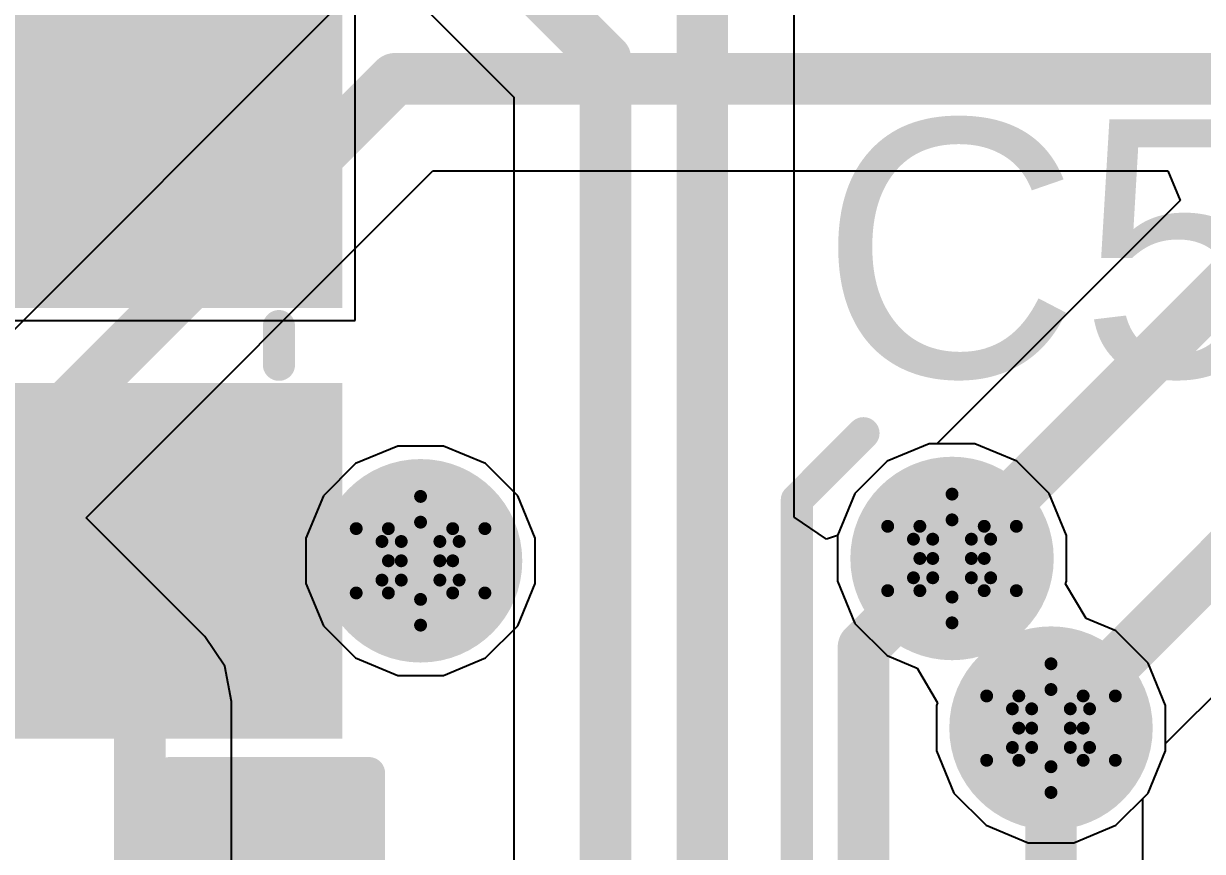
# Model space of a CAD drawing. Header units: inches. Extents: x -2.7 to 10.9, y -2.9 to 7.4.
# Drawn here: x -0.2387 to -0.0555, y 1.0718 to 1.2005 of the extents above; entities that cross this region are included whole.
import ezdxf

# ---------------------------------------------------------------- set-up
doc = ezdxf.new("R2010")
doc.units = ezdxf.units.IN
doc.header["$MEASUREMENT"] = 0
for name, color, linetype in [('Board Outline', 216, 'Continuous'), ('Bottom Layer', 5, 'Continuous'), ('Bottom Solder', 6, 'Continuous'), ('Drill Drawing', 1, 'Continuous'), ('Layer 2', 16, 'Continuous'), ('Layer 3', 76, 'Continuous'), ('Top Layer', 1, 'Continuous'), ('Top Overlay', 2, 'Continuous'), ('Top Paste', 8, 'Continuous'), ('Top Solder', 216, 'Continuous'), ('Via Holes', 16, 'Continuous')]:
    doc.layers.add(name, color=color, linetype=linetype)
doc.styles.add('Arial', font='', dxfattribs={"height": 0.2})
doc.styles.get('Arial').set_extended_font_data('Arial')

# ---------------------------------------------------------------- blocks, each defined once
blk = doc.blocks.new('EFM_620_31')
at = {"layer": 'Top Overlay'}
for points in [[(0.7874, 0, 0.005, 0.005, 1), (-0.7874, 0, 0.005, 0.005, 1)], [(0.75147, 0, 0.005, 0.005, 1), (-0.75147, 0, 0.005, 0.005, 1)]]:
    blk.add_lwpolyline(points, format="xyseb", close=True, dxfattribs=at)
blk = doc.blocks.new('X322540MPB4SI__45')
at = {"layer": 'Top Layer'}
for points in [[(-0.07087, 0.05709), (-0.01575, 0.05709), (-0.01575, 0.00984), (-0.07087, 0.00984)], [(0.01575, 0.05709), (0.07087, 0.05709), (0.07087, 0.00984), (0.01575, 0.00984)], [(-0.07087, -0.00984), (-0.01575, -0.00984), (-0.01575, -0.05709), (-0.07087, -0.05709)], [(0.01575, -0.00984), (0.07087, -0.00984), (0.07087, -0.05709), (0.01575, -0.05709)]]:
    blk.add_hatch(color=1, dxfattribs=at).paths.add_polyline_path(points)
at = {"layer": 'Top Paste'}
for points in [[(-0.07087, 0.05709), (-0.01575, 0.05709), (-0.01575, 0.00984), (-0.07087, 0.00984)], [(0.01575, 0.05709), (0.07087, 0.05709), (0.07087, 0.00984), (0.01575, 0.00984)], [(-0.07087, -0.00984), (-0.01575, -0.00984), (-0.01575, -0.05709), (-0.07087, -0.05709)], [(0.01575, -0.00984), (0.07087, -0.00984), (0.07087, -0.05709), (0.01575, -0.05709)]]:
    blk.add_hatch(color=8, dxfattribs=at).paths.add_polyline_path(points)
at = {"layer": 'Top Solder'}
for points in [[(-0.07487, 0.06109), (-0.01175, 0.06109), (-0.01175, 0.00584), (-0.07487, 0.00584)], [(0.01175, 0.06109), (0.07487, 0.06109), (0.07487, 0.00584), (0.01175, 0.00584)], [(-0.07487, -0.00584), (-0.01175, -0.00584), (-0.01175, -0.06109), (-0.07487, -0.06109)], [(0.01175, -0.00584), (0.07487, -0.00584), (0.07487, -0.06109), (0.01175, -0.06109)]]:
    blk.add_hatch(color=216, dxfattribs=at).paths.add_polyline_path(points)
at = {"layer": 'Top Overlay'}
for points in [[(-0.007, 0.051, 0.005, 0.005, 0), (0.007, 0.051, 0.005, 0.005, 0)], [(-0.065, -0.003, 0.005, 0.005, 0), (-0.065, 0.003, 0.005, 0.005, 0)], [(0.065, -0.003, 0.005, 0.005, 0), (0.065, 0.003, 0.005, 0.005, 0)], [(-0.084, -0.04, 0.00787, 0.00787, 0), (-0.084, -0.028, 0.00787, 0.00787, 0)], [(-0.084, -0.028, 0.00787, 0.00787, 0), (-0.078, -0.034, 0.00787, 0.00787, 0)], [(-0.084, -0.04, 0.00787, 0.00787, 0), (-0.078, -0.034, 0.00787, 0.00787, 0)], [(-0.007, -0.051, 0.005, 0.005, 0), (0.007, -0.051, 0.005, 0.005, 0)]]:
    blk.add_lwpolyline(points, format="xyseb", dxfattribs=at)
for points in [[(-0.00825, 0.051, 0.0025, 0.0025, 1), (-0.00575, 0.051, 0.0025, 0.0025, 1)], [(0.00575, 0.051, 0.0025, 0.0025, 1), (0.00825, 0.051, 0.0025, 0.0025, 1)], [(-0.06625, 0.003, 0.0025, 0.0025, 1), (-0.06375, 0.003, 0.0025, 0.0025, 1)], [(0.06375, 0.003, 0.0025, 0.0025, 1), (0.06625, 0.003, 0.0025, 0.0025, 1)], [(-0.06625, -0.003, 0.0025, 0.0025, 1), (-0.06375, -0.003, 0.0025, 0.0025, 1)], [(0.06375, -0.003, 0.0025, 0.0025, 1), (0.06625, -0.003, 0.0025, 0.0025, 1)], [(-0.08597, -0.028, 0.00394, 0.00394, 1), (-0.08203, -0.028, 0.00394, 0.00394, 1)], [(-0.08597, -0.028, 0.00394, 0.00394, 1), (-0.08203, -0.028, 0.00394, 0.00394, 1)], [(-0.07997, -0.034, 0.00394, 0.00394, 1), (-0.07603, -0.034, 0.00394, 0.00394, 1)], [(-0.07997, -0.034, 0.00394, 0.00394, 1), (-0.07603, -0.034, 0.00394, 0.00394, 1)], [(-0.08597, -0.04, 0.00394, 0.00394, 1), (-0.08203, -0.04, 0.00394, 0.00394, 1)], [(-0.08597, -0.04, 0.00394, 0.00394, 1), (-0.08203, -0.04, 0.00394, 0.00394, 1)], [(-0.00825, -0.051, 0.0025, 0.0025, 1), (-0.00575, -0.051, 0.0025, 0.0025, 1)], [(0.00575, -0.051, 0.0025, 0.0025, 1), (0.00825, -0.051, 0.0025, 0.0025, 1)]]:
    blk.add_lwpolyline(points, format="xyseb", close=True, dxfattribs=at)
blk = doc.blocks.new('C___0603_104')
at = {"layer": 'Top Layer'}
for points in [[(-0.015, 0.0175), (-0.015, -0.0175), (-0.045, -0.0175), (-0.045, 0.0175)], [(0.045, 0.0175), (0.045, -0.0175), (0.015, -0.0175), (0.015, 0.0175)]]:
    blk.add_hatch(color=1, dxfattribs=at).paths.add_polyline_path(points)
at = {"layer": 'Top Paste'}
for points in [[(-0.015, 0.0175), (-0.015, -0.0175), (-0.045, -0.0175), (-0.045, 0.0175)], [(0.045, 0.0175), (0.045, -0.0175), (0.015, -0.0175), (0.015, 0.0175)]]:
    blk.add_hatch(color=8, dxfattribs=at).paths.add_polyline_path(points)
at = {"layer": 'Top Solder'}
for points in [[(-0.01264, 0.01986), (-0.01264, -0.01986), (-0.04736, -0.01986), (-0.04736, 0.01986)], [(0.04736, 0.01986), (0.04736, -0.01986), (0.01264, -0.01986), (0.01264, 0.01986)]]:
    blk.add_hatch(color=216, dxfattribs=at).paths.add_polyline_path(points)
at = {"layer": 'Top Overlay'}
for points in [[(-0.018, 0.021, 0.005, 0.005, 0), (-0.049, 0.021, 0.005, 0.005, 0)], [(-0.049, 0.021, 0.005, 0.005, 0), (-0.049, -0.021, 0.005, 0.005, 0)], [(0.049, 0.021, 0.005, 0.005, 0), (0.018, 0.021, 0.005, 0.005, 0)], [(0.049, 0.021, 0.005, 0.005, 0), (0.049, -0.021, 0.005, 0.005, 0)], [(-0.018, -0.021, 0.005, 0.005, 0), (-0.049, -0.021, 0.005, 0.005, 0)], [(0.049, -0.021, 0.005, 0.005, 0), (0.018, -0.021, 0.005, 0.005, 0)]]:
    blk.add_lwpolyline(points, format="xyseb", dxfattribs=at)
for points in [[(-0.05025, 0.021, 0.0025, 0.0025, 1), (-0.04775, 0.021, 0.0025, 0.0025, 1)], [(-0.05025, 0.021, 0.0025, 0.0025, 1), (-0.04775, 0.021, 0.0025, 0.0025, 1)], [(-0.01925, 0.021, 0.0025, 0.0025, 1), (-0.01675, 0.021, 0.0025, 0.0025, 1)], [(0.01675, 0.021, 0.0025, 0.0025, 1), (0.01925, 0.021, 0.0025, 0.0025, 1)], [(0.04775, 0.021, 0.0025, 0.0025, 1), (0.05025, 0.021, 0.0025, 0.0025, 1)], [(0.04775, 0.021, 0.0025, 0.0025, 1), (0.05025, 0.021, 0.0025, 0.0025, 1)], [(-0.05025, -0.021, 0.0025, 0.0025, 1), (-0.04775, -0.021, 0.0025, 0.0025, 1)], [(-0.05025, -0.021, 0.0025, 0.0025, 1), (-0.04775, -0.021, 0.0025, 0.0025, 1)], [(-0.01925, -0.021, 0.0025, 0.0025, 1), (-0.01675, -0.021, 0.0025, 0.0025, 1)], [(0.01675, -0.021, 0.0025, 0.0025, 1), (0.01925, -0.021, 0.0025, 0.0025, 1)], [(0.04775, -0.021, 0.0025, 0.0025, 1), (0.05025, -0.021, 0.0025, 0.0025, 1)], [(0.04775, -0.021, 0.0025, 0.0025, 1), (0.05025, -0.021, 0.0025, 0.0025, 1)]]:
    blk.add_lwpolyline(points, format="xyseb", close=True, dxfattribs=at)

msp = doc.modelspace()

# ---------------------------------------------------------------- hatches: boundary and pattern name
at = {"layer": 'Bottom Layer'}
h = msp.add_hatch(color=5, dxfattribs=at)
edge = h.paths.add_edge_path()
edge.add_arc((-0.17699, 1.117), 0.01181, 0, 360)
h = msp.add_hatch(color=5, dxfattribs=at)
edge = h.paths.add_edge_path()
edge.add_arc((-0.09438, 1.11736), 0.01181, 0, 360)
h = msp.add_hatch(color=5, dxfattribs=at)
edge = h.paths.add_edge_path()
edge.add_arc((-0.079, 1.091), 0.01181, 0, 360)
at = {"layer": 'Bottom Solder'}
h = msp.add_hatch(color=6, dxfattribs=at)
edge = h.paths.add_edge_path()
edge.add_arc((-0.17699, 1.117), 0.01581, 0, 360)
h = msp.add_hatch(color=6, dxfattribs=at)
edge = h.paths.add_edge_path()
edge.add_arc((-0.09438, 1.11736), 0.01581, 0, 360)
h = msp.add_hatch(color=6, dxfattribs=at)
edge = h.paths.add_edge_path()
edge.add_arc((-0.079, 1.091), 0.01581, 0, 360)
at = {"layer": 'Layer 2'}
h = msp.add_hatch(color=16, dxfattribs=at)
edge = h.paths.add_edge_path()
edge.add_arc((-0.17699, 1.117), 0.01181, 0, 360)
h = msp.add_hatch(color=16, dxfattribs=at)
edge = h.paths.add_edge_path()
edge.add_arc((-0.09438, 1.11736), 0.01181, 0, 360)
h = msp.add_hatch(color=16, dxfattribs=at)
edge = h.paths.add_edge_path()
edge.add_arc((-0.079, 1.091), 0.01181, 0, 360)
at = {"layer": 'Layer 3'}
h = msp.add_hatch(color=76, dxfattribs=at)
edge = h.paths.add_edge_path()
edge.add_arc((-0.17699, 1.117), 0.01181, 0, 360)
h = msp.add_hatch(color=76, dxfattribs=at)
edge = h.paths.add_edge_path()
edge.add_arc((-0.09438, 1.11736), 0.01181, 0, 360)
h = msp.add_hatch(color=76, dxfattribs=at)
edge = h.paths.add_edge_path()
edge.add_arc((-0.079, 1.091), 0.01181, 0, 360)
at = {"layer": 'Top Layer'}
h = msp.add_hatch(color=1, dxfattribs=at)
edge = h.paths.add_edge_path()
edge.add_arc((-0.17699, 1.117), 0.01181, 0, 360)
h = msp.add_hatch(color=1, dxfattribs=at)
edge = h.paths.add_edge_path()
edge.add_arc((-0.09438, 1.11736), 0.01181, 0, 360)
h = msp.add_hatch(color=1, dxfattribs=at)
edge = h.paths.add_edge_path()
edge.add_arc((-0.079, 1.091), 0.01181, 0, 360)
at = {"layer": 'Top Solder'}
h = msp.add_hatch(color=216, dxfattribs=at)
edge = h.paths.add_edge_path()
edge.add_arc((-0.17699, 1.117), 0.01581, 0, 360)
h = msp.add_hatch(color=216, dxfattribs=at)
edge = h.paths.add_edge_path()
edge.add_arc((-0.09438, 1.11736), 0.01581, 0, 360)
h = msp.add_hatch(color=216, dxfattribs=at)
edge = h.paths.add_edge_path()
edge.add_arc((-0.079, 1.091), 0.01581, 0, 360)
at = {"layer": 'Via Holes'}
h = msp.add_hatch(color=7, dxfattribs=at)
edge = h.paths.add_edge_path()
edge.add_arc((-0.09438, 1.11736), 0.00591, 0, 360)
h = msp.add_hatch(color=7, dxfattribs=at)
edge = h.paths.add_edge_path()
edge.add_arc((-0.17699, 1.117), 0.00591, 0, 360)
h = msp.add_hatch(color=7, dxfattribs=at)
edge = h.paths.add_edge_path()
edge.add_arc((-0.079, 1.091), 0.00591, 0, 360)

# ---------------------------------------------------------------- linework, layer by layer
at = {"layer": 'Board Outline'}
msp.add_lwpolyline([(-2.49969, 1.37795, 0.005, 0.005, -0.740599), (2.8433, 0.25075, 0.005, 0.005, 0)], format="xyseb", dxfattribs=at)
at = {"layer": 'Bottom Layer'}
for p, q in [((-0.19108, 1.20198), (-0.24699, 1.14607)), ((-0.22898, 1.1237), (-0.17508, 1.17761)), ((-0.17508, 1.17761), (-0.06085, 1.17761)), ((-0.06085, 1.17761), (-0.05893, 1.17299)), ((-0.05893, 1.17299), (-0.09675, 1.13517)), ((-0.09792, 1.13517), (-0.10447, 1.13246)), ((-0.09675, 1.13517), (-0.09792, 1.13517)), ((-0.10447, 1.13246), (-0.10948, 1.12745)), ((-0.10948, 1.12745), (-0.11219, 1.12091)), ((-0.21053, 1.10525), (-0.22898, 1.1237)), ((-0.11219, 1.12091), (-0.11219, 1.11382)), ((-0.11219, 1.11382), (-0.10948, 1.10727)), ((-0.06119, 1.08862), (-0.04046, 1.10935)), ((-0.10948, 1.10727), (-0.10447, 1.10226)), ((-0.20743, 1.10062), (-0.21053, 1.10525)), ((-0.21053, 1.10525), (-0.21053, 1.10525)), ((-0.10447, 1.10226), (-0.09982, 1.10034)), ((-0.20635, 1.09516), (-0.20743, 1.10062)), ((-0.09982, 1.10034), (-0.09665, 1.09493)), ((-0.20635, 1.02527), (-0.20635, 1.09516)), ((-0.09665, 1.09493), (-0.09681, 1.09454)), ((-0.09681, 1.09454), (-0.09681, 1.08746)), ((-0.06119, 1.08746), (-0.06119, 1.08862)), ((-0.09681, 1.08746), (-0.0941, 1.08091)), ((-0.0639, 1.08091), (-0.06119, 1.08746)), ((-0.0941, 1.08091), (-0.08909, 1.0759)), ((-0.06891, 1.0759), (-0.0639, 1.08091)), ((-0.08909, 1.0759), (-0.08254, 1.07319)), ((-0.07546, 1.07319), (-0.06891, 1.0759)), ((-0.08254, 1.07319), (-0.07546, 1.07319))]:
    msp.add_line(p, q, dxfattribs=at)
for points in [[(-0.24108, 1.1318, 0.008, 0.008, 0), (-0.18099, 1.19189, 0.008, 0.008, 0)], [(-0.18099, 1.19189, 0.008, 0.008, 0), (1.02789, 1.19189, 0.008, 0.008, 0)], [(-0.09438, 1.11736, 0.008, 0.008, 0), (-0.03674, 1.175, 0.008, 0.008, 0)], [(-0.079, 1.091, 0.008, 0.008, 0), (-0.01206, 1.15794, 0.008, 0.008, 0)], [(-0.5554, 1.1318, 0.008, 0.008, 0), (-0.24108, 1.1318, 0.008, 0.008, 0)], [(-0.24277, 1.1173, 0.008, 0.008, 0), (-0.22062, 1.09516, 0.008, 0.008, 0)], [(-0.22062, 1.01436, 0.008, 0.008, 0), (-0.22062, 1.09516, 0.008, 0.008, 0)]]:
    msp.add_lwpolyline(points, format="xyseb", dxfattribs=at)
for points in [[(-0.18299, 1.19189, 0.004, 0.004, 1), (-0.17899, 1.19189, 0.004, 0.004, 1)], [(-0.18299, 1.19189, 0.004, 0.004, 1), (-0.17899, 1.19189, 0.004, 0.004, 1)], [(-0.24308, 1.1318, 0.004, 0.004, 1), (-0.23908, 1.1318, 0.004, 0.004, 1)], [(-0.24308, 1.1318, 0.004, 0.004, 1), (-0.23908, 1.1318, 0.004, 0.004, 1)], [(-0.09638, 1.11736, 0.004, 0.004, 1), (-0.09238, 1.11736, 0.004, 0.004, 1)], [(-0.22262, 1.09516, 0.004, 0.004, 1), (-0.21862, 1.09516, 0.004, 0.004, 1)], [(-0.22262, 1.09516, 0.004, 0.004, 1), (-0.21862, 1.09516, 0.004, 0.004, 1)], [(-0.081, 1.091, 0.004, 0.004, 1), (-0.077, 1.091, 0.004, 0.004, 1)]]:
    msp.add_lwpolyline(points, format="xyseb", close=True, dxfattribs=at)
at = {"layer": 'Drill Drawing'}
for points in [[(-0.18199, 1.122, 0.002, 0.002, 0), (-0.17699, 1.127, 0.002, 0.002, 0)], [(-0.17699, 1.127, 0.002, 0.002, 0), (-0.17199, 1.122, 0.002, 0.002, 0)], [(-0.09938, 1.12236, 0.002, 0.002, 0), (-0.09438, 1.12736, 0.002, 0.002, 0)], [(-0.09438, 1.12736, 0.002, 0.002, 0), (-0.08938, 1.12236, 0.002, 0.002, 0)], [(-0.17999, 1.12, 0.002, 0.002, 0), (-0.17699, 1.123, 0.002, 0.002, 0)], [(-0.17699, 1.123, 0.002, 0.002, 0), (-0.17399, 1.12, 0.002, 0.002, 0)], [(-0.10438, 1.12236, 0.002, 0.002, 0), (-0.09938, 1.11736, 0.002, 0.002, 0)], [(-0.10438, 1.12236, 0.002, 0.002, 0), (-0.09938, 1.12236, 0.002, 0.002, 0)], [(-0.09738, 1.12036, 0.002, 0.002, 0), (-0.09438, 1.12336, 0.002, 0.002, 0)], [(-0.09438, 1.12336, 0.002, 0.002, 0), (-0.09138, 1.12036, 0.002, 0.002, 0)], [(-0.08938, 1.12236, 0.002, 0.002, 0), (-0.08438, 1.12236, 0.002, 0.002, 0)], [(-0.08938, 1.11736, 0.002, 0.002, 0), (-0.08438, 1.12236, 0.002, 0.002, 0)], [(-0.18699, 1.122, 0.002, 0.002, 0), (-0.18199, 1.117, 0.002, 0.002, 0)], [(-0.18699, 1.122, 0.002, 0.002, 0), (-0.18199, 1.122, 0.002, 0.002, 0)], [(-0.17199, 1.122, 0.002, 0.002, 0), (-0.16699, 1.122, 0.002, 0.002, 0)], [(-0.17199, 1.117, 0.002, 0.002, 0), (-0.16699, 1.122, 0.002, 0.002, 0)], [(-0.10038, 1.12036, 0.002, 0.002, 0), (-0.09738, 1.11736, 0.002, 0.002, 0)], [(-0.10038, 1.12036, 0.002, 0.002, 0), (-0.09738, 1.12036, 0.002, 0.002, 0)], [(-0.09138, 1.12036, 0.002, 0.002, 0), (-0.08838, 1.12036, 0.002, 0.002, 0)], [(-0.09138, 1.11736, 0.002, 0.002, 0), (-0.08838, 1.12036, 0.002, 0.002, 0)], [(-0.18299, 1.12, 0.002, 0.002, 0), (-0.17999, 1.117, 0.002, 0.002, 0)], [(-0.18299, 1.12, 0.002, 0.002, 0), (-0.17999, 1.12, 0.002, 0.002, 0)], [(-0.17399, 1.12, 0.002, 0.002, 0), (-0.17099, 1.12, 0.002, 0.002, 0)], [(-0.17399, 1.117, 0.002, 0.002, 0), (-0.17099, 1.12, 0.002, 0.002, 0)], [(-0.18699, 1.112, 0.002, 0.002, 0), (-0.18199, 1.117, 0.002, 0.002, 0)], [(-0.18299, 1.114, 0.002, 0.002, 0), (-0.17999, 1.117, 0.002, 0.002, 0)], [(-0.17399, 1.117, 0.002, 0.002, 0), (-0.17099, 1.114, 0.002, 0.002, 0)], [(-0.17199, 1.117, 0.002, 0.002, 0), (-0.16699, 1.112, 0.002, 0.002, 0)], [(-0.10438, 1.11236, 0.002, 0.002, 0), (-0.09938, 1.11736, 0.002, 0.002, 0)], [(-0.10038, 1.11436, 0.002, 0.002, 0), (-0.09738, 1.11736, 0.002, 0.002, 0)], [(-0.09138, 1.11736, 0.002, 0.002, 0), (-0.08838, 1.11436, 0.002, 0.002, 0)], [(-0.08938, 1.11736, 0.002, 0.002, 0), (-0.08438, 1.11236, 0.002, 0.002, 0)], [(-0.18299, 1.114, 0.002, 0.002, 0), (-0.17999, 1.114, 0.002, 0.002, 0)], [(-0.17999, 1.114, 0.002, 0.002, 0), (-0.17699, 1.111, 0.002, 0.002, 0)], [(-0.17699, 1.111, 0.002, 0.002, 0), (-0.17399, 1.114, 0.002, 0.002, 0)], [(-0.17399, 1.114, 0.002, 0.002, 0), (-0.17099, 1.114, 0.002, 0.002, 0)], [(-0.10038, 1.11436, 0.002, 0.002, 0), (-0.09738, 1.11436, 0.002, 0.002, 0)], [(-0.09738, 1.11436, 0.002, 0.002, 0), (-0.09438, 1.11136, 0.002, 0.002, 0)], [(-0.09438, 1.11136, 0.002, 0.002, 0), (-0.09138, 1.11436, 0.002, 0.002, 0)], [(-0.09138, 1.11436, 0.002, 0.002, 0), (-0.08838, 1.11436, 0.002, 0.002, 0)], [(-0.18699, 1.112, 0.002, 0.002, 0), (-0.18199, 1.112, 0.002, 0.002, 0)], [(-0.18199, 1.112, 0.002, 0.002, 0), (-0.17699, 1.107, 0.002, 0.002, 0)], [(-0.17699, 1.107, 0.002, 0.002, 0), (-0.17199, 1.112, 0.002, 0.002, 0)], [(-0.17199, 1.112, 0.002, 0.002, 0), (-0.16699, 1.112, 0.002, 0.002, 0)], [(-0.10438, 1.11236, 0.002, 0.002, 0), (-0.09938, 1.11236, 0.002, 0.002, 0)], [(-0.09938, 1.11236, 0.002, 0.002, 0), (-0.09438, 1.10736, 0.002, 0.002, 0)], [(-0.09438, 1.10736, 0.002, 0.002, 0), (-0.08938, 1.11236, 0.002, 0.002, 0)], [(-0.08938, 1.11236, 0.002, 0.002, 0), (-0.08438, 1.11236, 0.002, 0.002, 0)], [(-0.084, 1.096, 0.002, 0.002, 0), (-0.079, 1.101, 0.002, 0.002, 0)], [(-0.079, 1.101, 0.002, 0.002, 0), (-0.074, 1.096, 0.002, 0.002, 0)], [(-0.082, 1.094, 0.002, 0.002, 0), (-0.079, 1.097, 0.002, 0.002, 0)], [(-0.079, 1.097, 0.002, 0.002, 0), (-0.076, 1.094, 0.002, 0.002, 0)], [(-0.089, 1.096, 0.002, 0.002, 0), (-0.084, 1.091, 0.002, 0.002, 0)], [(-0.089, 1.096, 0.002, 0.002, 0), (-0.084, 1.096, 0.002, 0.002, 0)], [(-0.074, 1.096, 0.002, 0.002, 0), (-0.069, 1.096, 0.002, 0.002, 0)], [(-0.074, 1.091, 0.002, 0.002, 0), (-0.069, 1.096, 0.002, 0.002, 0)], [(-0.085, 1.094, 0.002, 0.002, 0), (-0.082, 1.091, 0.002, 0.002, 0)], [(-0.085, 1.094, 0.002, 0.002, 0), (-0.082, 1.094, 0.002, 0.002, 0)], [(-0.076, 1.094, 0.002, 0.002, 0), (-0.073, 1.094, 0.002, 0.002, 0)], [(-0.076, 1.091, 0.002, 0.002, 0), (-0.073, 1.094, 0.002, 0.002, 0)], [(-0.089, 1.086, 0.002, 0.002, 0), (-0.084, 1.091, 0.002, 0.002, 0)], [(-0.085, 1.088, 0.002, 0.002, 0), (-0.082, 1.091, 0.002, 0.002, 0)], [(-0.076, 1.091, 0.002, 0.002, 0), (-0.073, 1.088, 0.002, 0.002, 0)], [(-0.074, 1.091, 0.002, 0.002, 0), (-0.069, 1.086, 0.002, 0.002, 0)], [(-0.085, 1.088, 0.002, 0.002, 0), (-0.082, 1.088, 0.002, 0.002, 0)], [(-0.082, 1.088, 0.002, 0.002, 0), (-0.079, 1.085, 0.002, 0.002, 0)], [(-0.079, 1.085, 0.002, 0.002, 0), (-0.076, 1.088, 0.002, 0.002, 0)], [(-0.076, 1.088, 0.002, 0.002, 0), (-0.073, 1.088, 0.002, 0.002, 0)], [(-0.089, 1.086, 0.002, 0.002, 0), (-0.084, 1.086, 0.002, 0.002, 0)], [(-0.084, 1.086, 0.002, 0.002, 0), (-0.079, 1.081, 0.002, 0.002, 0)], [(-0.079, 1.081, 0.002, 0.002, 0), (-0.074, 1.086, 0.002, 0.002, 0)], [(-0.074, 1.086, 0.002, 0.002, 0), (-0.069, 1.086, 0.002, 0.002, 0)]]:
    msp.add_lwpolyline(points, format="xyseb", dxfattribs=at)
for points in [[(-0.17749, 1.127, 0.001, 0.001, 1), (-0.17649, 1.127, 0.001, 0.001, 1)], [(-0.17749, 1.127, 0.001, 0.001, 1), (-0.17649, 1.127, 0.001, 0.001, 1)], [(-0.09488, 1.12736, 0.001, 0.001, 1), (-0.09388, 1.12736, 0.001, 0.001, 1)], [(-0.09488, 1.12736, 0.001, 0.001, 1), (-0.09388, 1.12736, 0.001, 0.001, 1)], [(-0.17749, 1.123, 0.001, 0.001, 1), (-0.17649, 1.123, 0.001, 0.001, 1)], [(-0.17749, 1.123, 0.001, 0.001, 1), (-0.17649, 1.123, 0.001, 0.001, 1)], [(-0.10488, 1.12236, 0.001, 0.001, 1), (-0.10388, 1.12236, 0.001, 0.001, 1)], [(-0.10488, 1.12236, 0.001, 0.001, 1), (-0.10388, 1.12236, 0.001, 0.001, 1)], [(-0.09988, 1.12236, 0.001, 0.001, 1), (-0.09888, 1.12236, 0.001, 0.001, 1)], [(-0.09988, 1.12236, 0.001, 0.001, 1), (-0.09888, 1.12236, 0.001, 0.001, 1)], [(-0.09488, 1.12336, 0.001, 0.001, 1), (-0.09388, 1.12336, 0.001, 0.001, 1)], [(-0.09488, 1.12336, 0.001, 0.001, 1), (-0.09388, 1.12336, 0.001, 0.001, 1)], [(-0.08988, 1.12236, 0.001, 0.001, 1), (-0.08888, 1.12236, 0.001, 0.001, 1)], [(-0.08988, 1.12236, 0.001, 0.001, 1), (-0.08888, 1.12236, 0.001, 0.001, 1)], [(-0.08488, 1.12236, 0.001, 0.001, 1), (-0.08388, 1.12236, 0.001, 0.001, 1)], [(-0.08488, 1.12236, 0.001, 0.001, 1), (-0.08388, 1.12236, 0.001, 0.001, 1)], [(-0.18749, 1.122, 0.001, 0.001, 1), (-0.18649, 1.122, 0.001, 0.001, 1)], [(-0.18749, 1.122, 0.001, 0.001, 1), (-0.18649, 1.122, 0.001, 0.001, 1)], [(-0.18249, 1.122, 0.001, 0.001, 1), (-0.18149, 1.122, 0.001, 0.001, 1)], [(-0.18249, 1.122, 0.001, 0.001, 1), (-0.18149, 1.122, 0.001, 0.001, 1)], [(-0.17249, 1.122, 0.001, 0.001, 1), (-0.17149, 1.122, 0.001, 0.001, 1)], [(-0.17249, 1.122, 0.001, 0.001, 1), (-0.17149, 1.122, 0.001, 0.001, 1)], [(-0.16749, 1.122, 0.001, 0.001, 1), (-0.16649, 1.122, 0.001, 0.001, 1)], [(-0.16749, 1.122, 0.001, 0.001, 1), (-0.16649, 1.122, 0.001, 0.001, 1)], [(-0.10088, 1.12036, 0.001, 0.001, 1), (-0.09988, 1.12036, 0.001, 0.001, 1)], [(-0.10088, 1.12036, 0.001, 0.001, 1), (-0.09988, 1.12036, 0.001, 0.001, 1)], [(-0.09788, 1.12036, 0.001, 0.001, 1), (-0.09688, 1.12036, 0.001, 0.001, 1)], [(-0.09788, 1.12036, 0.001, 0.001, 1), (-0.09688, 1.12036, 0.001, 0.001, 1)], [(-0.09188, 1.12036, 0.001, 0.001, 1), (-0.09088, 1.12036, 0.001, 0.001, 1)], [(-0.09188, 1.12036, 0.001, 0.001, 1), (-0.09088, 1.12036, 0.001, 0.001, 1)], [(-0.08888, 1.12036, 0.001, 0.001, 1), (-0.08788, 1.12036, 0.001, 0.001, 1)], [(-0.08888, 1.12036, 0.001, 0.001, 1), (-0.08788, 1.12036, 0.001, 0.001, 1)], [(-0.18349, 1.12, 0.001, 0.001, 1), (-0.18249, 1.12, 0.001, 0.001, 1)], [(-0.18349, 1.12, 0.001, 0.001, 1), (-0.18249, 1.12, 0.001, 0.001, 1)], [(-0.18049, 1.12, 0.001, 0.001, 1), (-0.17949, 1.12, 0.001, 0.001, 1)], [(-0.18049, 1.12, 0.001, 0.001, 1), (-0.17949, 1.12, 0.001, 0.001, 1)], [(-0.17449, 1.12, 0.001, 0.001, 1), (-0.17349, 1.12, 0.001, 0.001, 1)], [(-0.17449, 1.12, 0.001, 0.001, 1), (-0.17349, 1.12, 0.001, 0.001, 1)], [(-0.17149, 1.12, 0.001, 0.001, 1), (-0.17049, 1.12, 0.001, 0.001, 1)], [(-0.17149, 1.12, 0.001, 0.001, 1), (-0.17049, 1.12, 0.001, 0.001, 1)], [(-0.18249, 1.117, 0.001, 0.001, 1), (-0.18149, 1.117, 0.001, 0.001, 1)], [(-0.18249, 1.117, 0.001, 0.001, 1), (-0.18149, 1.117, 0.001, 0.001, 1)], [(-0.18049, 1.117, 0.001, 0.001, 1), (-0.17949, 1.117, 0.001, 0.001, 1)], [(-0.18049, 1.117, 0.001, 0.001, 1), (-0.17949, 1.117, 0.001, 0.001, 1)], [(-0.17449, 1.117, 0.001, 0.001, 1), (-0.17349, 1.117, 0.001, 0.001, 1)], [(-0.17449, 1.117, 0.001, 0.001, 1), (-0.17349, 1.117, 0.001, 0.001, 1)], [(-0.17249, 1.117, 0.001, 0.001, 1), (-0.17149, 1.117, 0.001, 0.001, 1)], [(-0.17249, 1.117, 0.001, 0.001, 1), (-0.17149, 1.117, 0.001, 0.001, 1)], [(-0.09988, 1.11736, 0.001, 0.001, 1), (-0.09888, 1.11736, 0.001, 0.001, 1)], [(-0.09988, 1.11736, 0.001, 0.001, 1), (-0.09888, 1.11736, 0.001, 0.001, 1)], [(-0.09788, 1.11736, 0.001, 0.001, 1), (-0.09688, 1.11736, 0.001, 0.001, 1)], [(-0.09788, 1.11736, 0.001, 0.001, 1), (-0.09688, 1.11736, 0.001, 0.001, 1)], [(-0.09188, 1.11736, 0.001, 0.001, 1), (-0.09088, 1.11736, 0.001, 0.001, 1)], [(-0.09188, 1.11736, 0.001, 0.001, 1), (-0.09088, 1.11736, 0.001, 0.001, 1)], [(-0.08988, 1.11736, 0.001, 0.001, 1), (-0.08888, 1.11736, 0.001, 0.001, 1)], [(-0.08988, 1.11736, 0.001, 0.001, 1), (-0.08888, 1.11736, 0.001, 0.001, 1)], [(-0.18349, 1.114, 0.001, 0.001, 1), (-0.18249, 1.114, 0.001, 0.001, 1)], [(-0.18349, 1.114, 0.001, 0.001, 1), (-0.18249, 1.114, 0.001, 0.001, 1)], [(-0.18049, 1.114, 0.001, 0.001, 1), (-0.17949, 1.114, 0.001, 0.001, 1)], [(-0.18049, 1.114, 0.001, 0.001, 1), (-0.17949, 1.114, 0.001, 0.001, 1)], [(-0.17449, 1.114, 0.001, 0.001, 1), (-0.17349, 1.114, 0.001, 0.001, 1)], [(-0.17449, 1.114, 0.001, 0.001, 1), (-0.17349, 1.114, 0.001, 0.001, 1)], [(-0.17149, 1.114, 0.001, 0.001, 1), (-0.17049, 1.114, 0.001, 0.001, 1)], [(-0.17149, 1.114, 0.001, 0.001, 1), (-0.17049, 1.114, 0.001, 0.001, 1)], [(-0.10088, 1.11436, 0.001, 0.001, 1), (-0.09988, 1.11436, 0.001, 0.001, 1)], [(-0.10088, 1.11436, 0.001, 0.001, 1), (-0.09988, 1.11436, 0.001, 0.001, 1)], [(-0.09788, 1.11436, 0.001, 0.001, 1), (-0.09688, 1.11436, 0.001, 0.001, 1)], [(-0.09788, 1.11436, 0.001, 0.001, 1), (-0.09688, 1.11436, 0.001, 0.001, 1)], [(-0.09188, 1.11436, 0.001, 0.001, 1), (-0.09088, 1.11436, 0.001, 0.001, 1)], [(-0.09188, 1.11436, 0.001, 0.001, 1), (-0.09088, 1.11436, 0.001, 0.001, 1)], [(-0.08888, 1.11436, 0.001, 0.001, 1), (-0.08788, 1.11436, 0.001, 0.001, 1)], [(-0.08888, 1.11436, 0.001, 0.001, 1), (-0.08788, 1.11436, 0.001, 0.001, 1)], [(-0.18749, 1.112, 0.001, 0.001, 1), (-0.18649, 1.112, 0.001, 0.001, 1)], [(-0.18749, 1.112, 0.001, 0.001, 1), (-0.18649, 1.112, 0.001, 0.001, 1)], [(-0.18249, 1.112, 0.001, 0.001, 1), (-0.18149, 1.112, 0.001, 0.001, 1)], [(-0.18249, 1.112, 0.001, 0.001, 1), (-0.18149, 1.112, 0.001, 0.001, 1)], [(-0.17249, 1.112, 0.001, 0.001, 1), (-0.17149, 1.112, 0.001, 0.001, 1)], [(-0.17249, 1.112, 0.001, 0.001, 1), (-0.17149, 1.112, 0.001, 0.001, 1)], [(-0.16749, 1.112, 0.001, 0.001, 1), (-0.16649, 1.112, 0.001, 0.001, 1)], [(-0.16749, 1.112, 0.001, 0.001, 1), (-0.16649, 1.112, 0.001, 0.001, 1)], [(-0.10488, 1.11236, 0.001, 0.001, 1), (-0.10388, 1.11236, 0.001, 0.001, 1)], [(-0.10488, 1.11236, 0.001, 0.001, 1), (-0.10388, 1.11236, 0.001, 0.001, 1)], [(-0.09988, 1.11236, 0.001, 0.001, 1), (-0.09888, 1.11236, 0.001, 0.001, 1)], [(-0.09988, 1.11236, 0.001, 0.001, 1), (-0.09888, 1.11236, 0.001, 0.001, 1)], [(-0.09488, 1.11136, 0.001, 0.001, 1), (-0.09388, 1.11136, 0.001, 0.001, 1)], [(-0.09488, 1.11136, 0.001, 0.001, 1), (-0.09388, 1.11136, 0.001, 0.001, 1)], [(-0.08988, 1.11236, 0.001, 0.001, 1), (-0.08888, 1.11236, 0.001, 0.001, 1)], [(-0.08988, 1.11236, 0.001, 0.001, 1), (-0.08888, 1.11236, 0.001, 0.001, 1)], [(-0.08488, 1.11236, 0.001, 0.001, 1), (-0.08388, 1.11236, 0.001, 0.001, 1)], [(-0.08488, 1.11236, 0.001, 0.001, 1), (-0.08388, 1.11236, 0.001, 0.001, 1)], [(-0.17749, 1.111, 0.001, 0.001, 1), (-0.17649, 1.111, 0.001, 0.001, 1)], [(-0.17749, 1.111, 0.001, 0.001, 1), (-0.17649, 1.111, 0.001, 0.001, 1)], [(-0.17749, 1.107, 0.001, 0.001, 1), (-0.17649, 1.107, 0.001, 0.001, 1)], [(-0.17749, 1.107, 0.001, 0.001, 1), (-0.17649, 1.107, 0.001, 0.001, 1)], [(-0.09488, 1.10736, 0.001, 0.001, 1), (-0.09388, 1.10736, 0.001, 0.001, 1)], [(-0.09488, 1.10736, 0.001, 0.001, 1), (-0.09388, 1.10736, 0.001, 0.001, 1)], [(-0.0795, 1.101, 0.001, 0.001, 1), (-0.0785, 1.101, 0.001, 0.001, 1)], [(-0.0795, 1.101, 0.001, 0.001, 1), (-0.0785, 1.101, 0.001, 0.001, 1)], [(-0.0795, 1.097, 0.001, 0.001, 1), (-0.0785, 1.097, 0.001, 0.001, 1)], [(-0.0795, 1.097, 0.001, 0.001, 1), (-0.0785, 1.097, 0.001, 0.001, 1)], [(-0.0895, 1.096, 0.001, 0.001, 1), (-0.0885, 1.096, 0.001, 0.001, 1)], [(-0.0895, 1.096, 0.001, 0.001, 1), (-0.0885, 1.096, 0.001, 0.001, 1)], [(-0.0845, 1.096, 0.001, 0.001, 1), (-0.0835, 1.096, 0.001, 0.001, 1)], [(-0.0845, 1.096, 0.001, 0.001, 1), (-0.0835, 1.096, 0.001, 0.001, 1)], [(-0.0745, 1.096, 0.001, 0.001, 1), (-0.0735, 1.096, 0.001, 0.001, 1)], [(-0.0745, 1.096, 0.001, 0.001, 1), (-0.0735, 1.096, 0.001, 0.001, 1)], [(-0.0695, 1.096, 0.001, 0.001, 1), (-0.0685, 1.096, 0.001, 0.001, 1)], [(-0.0695, 1.096, 0.001, 0.001, 1), (-0.0685, 1.096, 0.001, 0.001, 1)], [(-0.0855, 1.094, 0.001, 0.001, 1), (-0.0845, 1.094, 0.001, 0.001, 1)], [(-0.0855, 1.094, 0.001, 0.001, 1), (-0.0845, 1.094, 0.001, 0.001, 1)], [(-0.0825, 1.094, 0.001, 0.001, 1), (-0.0815, 1.094, 0.001, 0.001, 1)], [(-0.0825, 1.094, 0.001, 0.001, 1), (-0.0815, 1.094, 0.001, 0.001, 1)], [(-0.0765, 1.094, 0.001, 0.001, 1), (-0.0755, 1.094, 0.001, 0.001, 1)], [(-0.0765, 1.094, 0.001, 0.001, 1), (-0.0755, 1.094, 0.001, 0.001, 1)], [(-0.0735, 1.094, 0.001, 0.001, 1), (-0.0725, 1.094, 0.001, 0.001, 1)], [(-0.0735, 1.094, 0.001, 0.001, 1), (-0.0725, 1.094, 0.001, 0.001, 1)], [(-0.0845, 1.091, 0.001, 0.001, 1), (-0.0835, 1.091, 0.001, 0.001, 1)], [(-0.0845, 1.091, 0.001, 0.001, 1), (-0.0835, 1.091, 0.001, 0.001, 1)], [(-0.0825, 1.091, 0.001, 0.001, 1), (-0.0815, 1.091, 0.001, 0.001, 1)], [(-0.0825, 1.091, 0.001, 0.001, 1), (-0.0815, 1.091, 0.001, 0.001, 1)], [(-0.0765, 1.091, 0.001, 0.001, 1), (-0.0755, 1.091, 0.001, 0.001, 1)], [(-0.0765, 1.091, 0.001, 0.001, 1), (-0.0755, 1.091, 0.001, 0.001, 1)], [(-0.0745, 1.091, 0.001, 0.001, 1), (-0.0735, 1.091, 0.001, 0.001, 1)], [(-0.0745, 1.091, 0.001, 0.001, 1), (-0.0735, 1.091, 0.001, 0.001, 1)], [(-0.0855, 1.088, 0.001, 0.001, 1), (-0.0845, 1.088, 0.001, 0.001, 1)], [(-0.0855, 1.088, 0.001, 0.001, 1), (-0.0845, 1.088, 0.001, 0.001, 1)], [(-0.0825, 1.088, 0.001, 0.001, 1), (-0.0815, 1.088, 0.001, 0.001, 1)], [(-0.0825, 1.088, 0.001, 0.001, 1), (-0.0815, 1.088, 0.001, 0.001, 1)], [(-0.0765, 1.088, 0.001, 0.001, 1), (-0.0755, 1.088, 0.001, 0.001, 1)], [(-0.0765, 1.088, 0.001, 0.001, 1), (-0.0755, 1.088, 0.001, 0.001, 1)], [(-0.0735, 1.088, 0.001, 0.001, 1), (-0.0725, 1.088, 0.001, 0.001, 1)], [(-0.0735, 1.088, 0.001, 0.001, 1), (-0.0725, 1.088, 0.001, 0.001, 1)], [(-0.0895, 1.086, 0.001, 0.001, 1), (-0.0885, 1.086, 0.001, 0.001, 1)], [(-0.0895, 1.086, 0.001, 0.001, 1), (-0.0885, 1.086, 0.001, 0.001, 1)], [(-0.0845, 1.086, 0.001, 0.001, 1), (-0.0835, 1.086, 0.001, 0.001, 1)], [(-0.0845, 1.086, 0.001, 0.001, 1), (-0.0835, 1.086, 0.001, 0.001, 1)], [(-0.0745, 1.086, 0.001, 0.001, 1), (-0.0735, 1.086, 0.001, 0.001, 1)], [(-0.0745, 1.086, 0.001, 0.001, 1), (-0.0735, 1.086, 0.001, 0.001, 1)], [(-0.0695, 1.086, 0.001, 0.001, 1), (-0.0685, 1.086, 0.001, 0.001, 1)], [(-0.0695, 1.086, 0.001, 0.001, 1), (-0.0685, 1.086, 0.001, 0.001, 1)], [(-0.0795, 1.085, 0.001, 0.001, 1), (-0.0785, 1.085, 0.001, 0.001, 1)], [(-0.0795, 1.085, 0.001, 0.001, 1), (-0.0785, 1.085, 0.001, 0.001, 1)], [(-0.0795, 1.081, 0.001, 0.001, 1), (-0.0785, 1.081, 0.001, 0.001, 1)], [(-0.0795, 1.081, 0.001, 0.001, 1), (-0.0785, 1.081, 0.001, 0.001, 1)]]:
    msp.add_lwpolyline(points, format="xyseb", close=True, dxfattribs=at)
at = {"layer": 'Layer 2'}
for p, q in [((-0.09792, 1.13517), (-0.10447, 1.13246)), ((-0.09084, 1.13517), (-0.09792, 1.13517)), ((-0.08429, 1.13246), (-0.09084, 1.13517)), ((-0.10447, 1.13246), (-0.10948, 1.12745)), ((-0.07928, 1.12745), (-0.08429, 1.13246)), ((-0.10948, 1.12745), (-0.11219, 1.12091)), ((-0.07657, 1.12091), (-0.07928, 1.12745)), ((-0.11219, 1.12091), (-0.11219, 1.11382)), ((-0.07657, 1.11382), (-0.07657, 1.12091)), ((-0.11219, 1.11382), (-0.10948, 1.10727)), ((-0.07673, 1.11343), (-0.07657, 1.11382)), ((-0.07356, 1.10802), (-0.07673, 1.11343)), ((-0.10948, 1.10727), (-0.10447, 1.10226)), ((-0.06891, 1.1061), (-0.07356, 1.10802)), ((-0.0639, 1.10109), (-0.06891, 1.1061)), ((-0.10447, 1.10226), (-0.09982, 1.10034)), ((-0.09982, 1.10034), (-0.09665, 1.09493)), ((-0.06119, 1.09454), (-0.0639, 1.10109)), ((-0.09665, 1.09493), (-0.09681, 1.09454)), ((-0.09681, 1.09454), (-0.09681, 1.08746)), ((-0.06119, 1.08746), (-0.06119, 1.09454)), ((-0.09681, 1.08746), (-0.0941, 1.08091)), ((-0.0639, 1.08091), (-0.06119, 1.08746)), ((-0.0941, 1.08091), (-0.08909, 1.0759)), ((-0.06891, 1.0759), (-0.0639, 1.08091)), ((-0.08909, 1.0759), (-0.08254, 1.07319)), ((-0.07546, 1.07319), (-0.06891, 1.0759)), ((-0.08254, 1.07319), (-0.07546, 1.07319))]:
    msp.add_line(p, q, dxfattribs=at)
at = {"layer": 'Layer 3'}
for p, q in [((-0.18053, 1.13481), (-0.18708, 1.1321)), ((-0.17345, 1.13481), (-0.18053, 1.13481)), ((-0.1669, 1.1321), (-0.17345, 1.13481)), ((-0.09792, 1.13517), (-0.10447, 1.13246)), ((-0.09084, 1.13517), (-0.09792, 1.13517)), ((-0.08429, 1.13246), (-0.09084, 1.13517)), ((-0.10447, 1.13246), (-0.10948, 1.12745)), ((-0.07928, 1.12745), (-0.08429, 1.13246)), ((-0.18708, 1.1321), (-0.19209, 1.12709)), ((-0.16189, 1.12709), (-0.1669, 1.1321)), ((-0.19209, 1.12709), (-0.1948, 1.12054)), ((-0.15918, 1.12054), (-0.16189, 1.12709)), ((-0.10948, 1.12745), (-0.11219, 1.12091)), ((-0.07657, 1.12091), (-0.07928, 1.12745)), ((-0.1948, 1.12054), (-0.1948, 1.11346)), ((-0.15918, 1.11346), (-0.15918, 1.12054)), ((-0.11219, 1.12091), (-0.11219, 1.11382)), ((-0.07657, 1.11382), (-0.07657, 1.12091)), ((-0.1948, 1.11346), (-0.19209, 1.10691)), ((-0.16189, 1.10691), (-0.15918, 1.11346)), ((-0.11219, 1.11382), (-0.10948, 1.10727)), ((-0.07673, 1.11343), (-0.07657, 1.11382)), ((-0.07356, 1.10802), (-0.07673, 1.11343)), ((-0.19209, 1.10691), (-0.18708, 1.1019)), ((-0.1669, 1.1019), (-0.16189, 1.10691)), ((-0.10948, 1.10727), (-0.10447, 1.10226)), ((-0.06891, 1.1061), (-0.07356, 1.10802)), ((-0.0639, 1.10109), (-0.06891, 1.1061)), ((-0.18708, 1.1019), (-0.18053, 1.09919)), ((-0.17345, 1.09919), (-0.1669, 1.1019)), ((-0.10447, 1.10226), (-0.09982, 1.10034)), ((-0.09982, 1.10034), (-0.09665, 1.09493)), ((-0.06119, 1.09454), (-0.0639, 1.10109)), ((-0.18053, 1.09919), (-0.17345, 1.09919)), ((-0.09665, 1.09493), (-0.09681, 1.09454)), ((-0.09681, 1.09454), (-0.09681, 1.08746)), ((-0.06119, 1.08746), (-0.06119, 1.09454)), ((-0.09681, 1.08746), (-0.0941, 1.08091)), ((-0.0639, 1.08091), (-0.06119, 1.08746)), ((-0.0941, 1.08091), (-0.08909, 1.0759)), ((-0.06891, 1.0759), (-0.0639, 1.08091)), ((-0.08909, 1.0759), (-0.08254, 1.07319)), ((-0.07546, 1.07319), (-0.06891, 1.0759)), ((-0.08254, 1.07319), (-0.07546, 1.07319))]:
    msp.add_line(p, q, dxfattribs=at)
at = {"layer": 'Top Layer'}
for p, q in [((-0.18213, 1.20868), (-0.16251, 1.18906)), ((-0.18713, 1.15431), (-0.18713, 1.20661)), ((-0.11891, 1.12378), (-0.11891, 1.20519)), ((-0.16251, 1.18906), (-0.16251, 1.05498)), ((-0.24973, 1.15431), (-0.18713, 1.15431)), ((-0.09792, 1.13517), (-0.10447, 1.13246)), ((-0.09084, 1.13517), (-0.09792, 1.13517)), ((-0.08429, 1.13246), (-0.09084, 1.13517)), ((-0.10447, 1.13246), (-0.10948, 1.12745)), ((-0.07928, 1.12745), (-0.08429, 1.13246)), ((-0.10948, 1.12745), (-0.11219, 1.12091)), ((-0.07657, 1.12091), (-0.07928, 1.12745)), ((-0.11391, 1.12034), (-0.11891, 1.12378)), ((-0.11219, 1.12091), (-0.11391, 1.12034)), ((-0.07657, 1.11382), (-0.07657, 1.12091)), ((-0.07673, 1.11343), (-0.07657, 1.11382)), ((-0.07356, 1.10802), (-0.07673, 1.11343)), ((-0.06891, 1.1061), (-0.07356, 1.10802)), ((-0.0639, 1.10109), (-0.06891, 1.1061)), ((-0.06119, 1.09454), (-0.0639, 1.10109)), ((-0.06119, 1.08746), (-0.06119, 1.09454)), ((-0.0639, 1.08091), (-0.06119, 1.08746)), ((-0.06473, 1.08009), (-0.0639, 1.08091)), ((-0.06473, 1.05509), (-0.06473, 1.08009))]:
    msp.add_line(p, q, dxfattribs=at)
for points in [[(-0.18856, 1.23529, 0.008, 0.008, 0), (-0.14824, 1.19497, 0.008, 0.008, 0)], [(-0.13318, 1.04374, 0.008, 0.008, 0), (-0.13318, 1.20519, 0.008, 0.008, 0)], [(-0.14824, 1.04907, 0.008, 0.008, 0), (-0.14824, 1.19497, 0.008, 0.008, 0)], [(-0.25435, 1.18393, 0.008, 0.008, 0), (-0.22069, 1.18393, 0.008, 0.008, 0)], [(-0.22069, 1.117, 0.015, 0.015, 0), (-0.17699, 1.117, 0.015, 0.015, 0)], [(-0.10815, 1.1036, 0.008, 0.008, 0), (-0.09438, 1.11736, 0.008, 0.008, 0)], [(-0.10815, 1.04786, 0.008, 0.008, 0), (-0.10815, 1.1036, 0.008, 0.008, 0)], [(-0.079, 1.05509, 0.008, 0.008, 0), (-0.079, 1.091, 0.008, 0.008, 0)]]:
    msp.add_lwpolyline(points, format="xyseb", dxfattribs=at)
for points in [[(-0.15024, 1.19497, 0.004, 0.004, 1), (-0.14624, 1.19497, 0.004, 0.004, 1)], [(-0.15024, 1.19497, 0.004, 0.004, 1), (-0.14624, 1.19497, 0.004, 0.004, 1)], [(-0.22269, 1.18393, 0.004, 0.004, 1), (-0.21869, 1.18393, 0.004, 0.004, 1)], [(-0.22444, 1.117, 0.0075, 0.0075, 1), (-0.21694, 1.117, 0.0075, 0.0075, 1)], [(-0.18074, 1.117, 0.0075, 0.0075, 1), (-0.17324, 1.117, 0.0075, 0.0075, 1)], [(-0.09638, 1.11736, 0.004, 0.004, 1), (-0.09238, 1.11736, 0.004, 0.004, 1)], [(-0.11015, 1.1036, 0.004, 0.004, 1), (-0.10615, 1.1036, 0.004, 0.004, 1)], [(-0.11015, 1.1036, 0.004, 0.004, 1), (-0.10615, 1.1036, 0.004, 0.004, 1)], [(-0.081, 1.091, 0.004, 0.004, 1), (-0.077, 1.091, 0.004, 0.004, 1)]]:
    msp.add_lwpolyline(points, format="xyseb", close=True, dxfattribs=at)
at = {"layer": 'Top Overlay'}
for points in [[(-0.13318, 1.06317, 0.005, 0.005, 0), (-0.13318, 1.20755, 0.005, 0.005, 0)], [(-0.1185, 1.12646, 0.005, 0.005, 0), (-0.10815, 1.13682, 0.005, 0.005, 0)], [(-0.1185, 0.99379, 0.005, 0.005, 0), (-0.1185, 1.12646, 0.005, 0.005, 0)]]:
    msp.add_lwpolyline(points, format="xyseb", dxfattribs=at)
for points in [[(-0.1094, 1.13682, 0.0025, 0.0025, 1), (-0.1069, 1.13682, 0.0025, 0.0025, 1)], [(-0.11975, 1.12646, 0.0025, 0.0025, 1), (-0.11725, 1.12646, 0.0025, 0.0025, 1)], [(-0.11975, 1.12646, 0.0025, 0.0025, 1), (-0.11725, 1.12646, 0.0025, 0.0025, 1)]]:
    msp.add_lwpolyline(points, format="xyseb", close=True, dxfattribs=at)

# ---------------------------------------------------------------- block references
for name, p in [('EFM_620_31', (0.50483, 1.89206)), ('X322540MPB4SI__45', (-0.264, 1.15046))]:
    msp.add_blockref(name, p)
at = {"rotation": 180}
msp.add_blockref('C___0603_104', (-0.234, 1.063), dxfattribs=at)

# ---------------------------------------------------------------- texts
at = {"layer": 'Top Overlay', "style": 'Arial'}
msp.add_text('C50', height=0.04, dxfattribs=at).set_placement((-0.11491, 1.14557))

doc.saveas('drawing.dxf')
